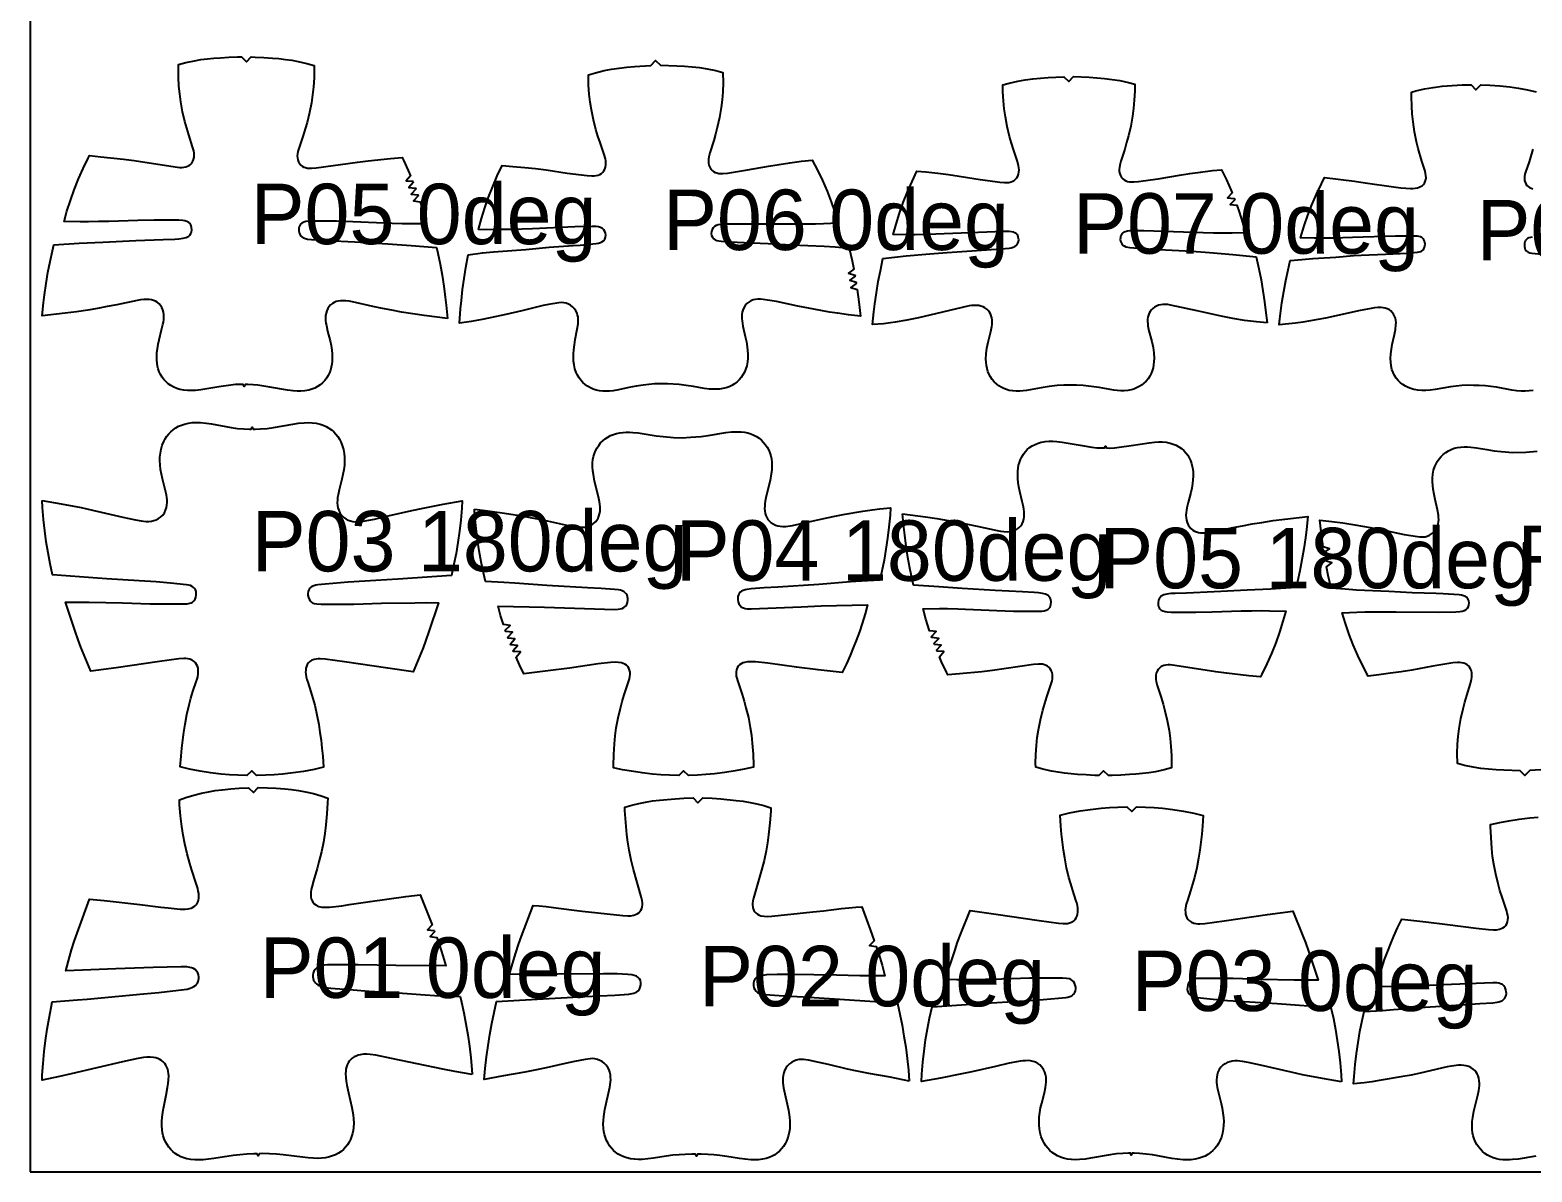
# Model space of a CAD drawing. Header units: millimetres. Extents: x 0 to 2016, y 0 to 4064.
# Drawn here: x 0 to 622, y 0 to 473 of the extents above; entities that cross this region are included whole.
import ezdxf

# ---------------------------------------------------------------- set-up
doc = ezdxf.new("R2010")
doc.units = ezdxf.units.MM
for name, color, linetype in [('ANNOTATION', 3, 'Continuous'), ('LEATHER', 1, 'Continuous'), ('PIECES', 5, 'Continuous')]:
    doc.layers.add(name, color=color, linetype=linetype)

msp = doc.modelspace()

# ---------------------------------------------------------------- linework, layer by layer
at = {"layer": 'LEATHER'}
msp.add_lwpolyline([(0, 0), (2000, 0), (2000, 4000), (0, 4000)], close=True, dxfattribs=at)
at = {"layer": 'PIECES'}
for points in [[(172.72, 353.19), (163.18, 354.41), (158.47, 355.09), (153.78, 355.84), (149.79, 356.57), (145.82, 357.36), (141.85, 358.19), (133.53, 360.04), (132.15, 360.3), (130.75, 360.48), (129.35, 360.54), (128.47, 360.5), (127.6, 360.38), (126.75, 360.16), (125.94, 359.85), (125.18, 359.42), (124.41, 358.81), (123.76, 358.08), (123.23, 357.26), (122.82, 356.37), (122.52, 355.38), (122.36, 354.37), (122.32, 353.34), (122.36, 352.3), (122.49, 351.26), (122.67, 350.23), (123.17, 348), (124.19, 343.92), (124.57, 342.04), (124.86, 340.14), (125, 338.6), (125.06, 337.05), (125.01, 335.5), (124.88, 334.27), (124.67, 333.04), (124.35, 331.84), (123.93, 330.68), (123.38, 329.54), (122.73, 328.47), (121.96, 327.48), (121.1, 326.58), (120.14, 325.76), (119.04, 325.01), (117.86, 324.39), (116.62, 323.89), (115.33, 323.52), (113.74, 323.22), (112.13, 323.08), (110.5, 323.08), (108.88, 323.18), (106.63, 323.47), (99.23, 324.78), (94.31, 325.54), (92.34, 325.77), (90.14, 325.89), (89.08, 325.88), (88.68, 325.08), (88.28, 325.89), (87.23, 325.91), (85.03, 325.82), (83.05, 325.61), (78.13, 324.91), (70.71, 323.7), (68.45, 323.44), (66.83, 323.35), (65.21, 323.38), (63.6, 323.54), (62.01, 323.86), (60.73, 324.25), (59.49, 324.76), (58.32, 325.4), (57.23, 326.16), (56.28, 326.99), (55.43, 327.91), (54.68, 328.91), (54.03, 329.98), (53.5, 331.12), (53.09, 332.29), (52.79, 333.5), (52.59, 334.72), (52.48, 335.96), (52.45, 337.51), (52.53, 339.06), (52.69, 340.6), (53, 342.49), (53.41, 344.37), (54.48, 348.43), (55.01, 350.65), (55.2, 351.69), (55.34, 352.73), (55.4, 353.76), (55.37, 354.79), (55.22, 355.81), (54.94, 356.8), (54.54, 357.7), (54.02, 358.52), (53.38, 359.26), (52.62, 359.88), (51.86, 360.32), (51.06, 360.64), (50.21, 360.87), (49.34, 361), (48.46, 361.06), (47.06, 361.01), (45.66, 360.85), (44.28, 360.61), (35.93, 358.86), (31.95, 358.08), (27.97, 357.34), (23.98, 356.67), (19.27, 355.97), (14.55, 355.35), (5, 354.25), (5.59, 359.68), (6.01, 363.01), (6.66, 367.61), (7.41, 372.19), (8.28, 376.71), (9.26, 381.2), (9.86, 383.62), (20.37, 384.29), (30.08, 384.8), (43.73, 385.46), (55.12, 385.92), (59.89, 386.07), (61.63, 386.17), (63.35, 386.39), (64.58, 386.68), (65.15, 386.92), (65.67, 387.25), (66.15, 387.73), (66.52, 388.29), (66.78, 388.93), (66.95, 389.91), (66.89, 390.9), (66.76, 391.46), (66.55, 391.98), (66.24, 392.46), (65.66, 392.97), (64.96, 393.33), (64.08, 393.58), (63.18, 393.72), (61.58, 393.81), (54.52, 393.89), (51.37, 393.87), (44.59, 393.73), (32.56, 393.35), (28.35, 393.25), (24.15, 393.2), (20.79, 393.22), (14.06, 393.37), (15.25, 397.61), (16.68, 402.07), (18.26, 406.49), (20.03, 410.91), (21.96, 415.27), (24.04, 419.56), (24.59, 420.6), (29.34, 420.13), (38.64, 419.1), (43.04, 418.52), (60.01, 415.9), (61.99, 415.7), (62.85, 415.69), (63.7, 415.75), (64.53, 415.91), (65.21, 416.17), (65.85, 416.52), (66.42, 416.97), (66.92, 417.51), (67.38, 418.24), (67.7, 419.04), (67.88, 419.89), (67.93, 420.77), (67.88, 421.63), (67.73, 422.5), (67.28, 424.21), (65.67, 429.21), (64.84, 431.93), (64.1, 434.67), (63.15, 438.73), (62.39, 442.83), (61.94, 446.1), (61.63, 449.38), (61.43, 453.11), (61.4, 456.86), (61.45, 458.27), (64.45, 459.08), (68.06, 459.85), (70.73, 460.29), (73.41, 460.62), (76.1, 460.88), (78.79, 461.08), (82.35, 461.29), (85.92, 461.43), (87.54, 461.45), (89.53, 459.44), (91.54, 461.43), (93.17, 461.38), (96.73, 461.2), (100.29, 460.95), (102.98, 460.71), (105.67, 460.42), (108.34, 460.05), (111, 459.58), (114.61, 458.76), (117.6, 457.92), (117.63, 456.5), (117.55, 452.76), (117.3, 449.02), (116.95, 445.75), (116.46, 442.49), (115.65, 438.4), (114.65, 434.35), (113.86, 431.61), (113, 428.91), (111.33, 423.93), (110.86, 422.23), (110.7, 421.36), (110.63, 420.49), (110.68, 419.62), (110.85, 418.77), (111.16, 417.96), (111.61, 417.22), (112.1, 416.68), (112.66, 416.22), (113.3, 415.86), (113.98, 415.6), (114.81, 415.42), (115.66, 415.35), (116.51, 415.36), (118.49, 415.53), (135.5, 417.94), (139.9, 418.46), (149.22, 419.37), (153.97, 419.78), (154.51, 418.73), (156.54, 414.42), (157.46, 412.27), (155.64, 410.14), (158.43, 409.97), (158.61, 409.5), (156.73, 407.44), (159.51, 407.17), (159.69, 406.7), (157.77, 404.67), (160.55, 404.35), (160.71, 403.88), (158.75, 401.89), (161.52, 401.52), (163.02, 396.67), (164.15, 392.42), (157.42, 392.35), (154.07, 392.38), (149.86, 392.48), (133.64, 393.16), (126.86, 393.39), (123.71, 393.45), (116.64, 393.46), (115.05, 393.39), (114.14, 393.26), (113.26, 393.02), (112.56, 392.67), (111.97, 392.17), (111.66, 391.7), (111.44, 391.17), (111.3, 390.62), (111.23, 389.63), (111.38, 388.65), (111.63, 388.01), (112, 387.44), (112.47, 386.95), (112.99, 386.61), (113.56, 386.37), (114.78, 386.07), (116.5, 385.83), (118.24, 385.7), (123, 385.49), (134.39, 384.89), (148.03, 384.06), (157.73, 383.42), (168.23, 382.61), (168.8, 380.19), (169.73, 375.69), (170.54, 371.16), (171.23, 366.56), (171.82, 361.96), (172.2, 358.63), (172.72, 353.19)], [(256.9, 457.89), (258.86, 459.92), (260.9, 457.96), (267.67, 457.76), (270.84, 457.59), (273.99, 457.34), (277.14, 456.99), (280.27, 456.5), (283.89, 455.74), (286.81, 454.98), (286.86, 450.74), (286.71, 447), (286.45, 443.72), (286.05, 440.45), (285.35, 436.33), (284.46, 432.26), (283.76, 429.5), (282.97, 426.78), (281.42, 421.76), (281, 420.05), (280.86, 419.18), (280.8, 418.31), (280.85, 417.44), (281.02, 416.58), (281.33, 415.76), (281.78, 415.02), (282.28, 414.46), (282.86, 414.01), (283.51, 413.65), (284.21, 413.39), (285.06, 413.21), (285.93, 413.14), (286.8, 413.15), (288.75, 413.33), (296.97, 414.68), (305.7, 416.25), (310.08, 416.95), (314.47, 417.58), (319.37, 418.22), (323.75, 418.73), (325.94, 414.52), (328, 410.22), (329.89, 405.85), (331.6, 401.49), (333.16, 397.06), (334.55, 392.6), (328.48, 392.31), (325.14, 392.21), (320.67, 392.15), (312.14, 392.15), (294.57, 392.25), (287.42, 392.17), (285.85, 392.09), (284.88, 391.96), (283.95, 391.67), (283.26, 391.27), (282.68, 390.72), (282.27, 390.02), (282.02, 389.23), (281.95, 388.39), (282.08, 387.56), (282.45, 386.77), (283.03, 386.11), (283.6, 385.74), (284.23, 385.47), (285.12, 385.26), (286.03, 385.15), (292.67, 384.71), (295.56, 384.57), (305.55, 384.24), (315.23, 383.73), (328.65, 383.16), (333.24, 382.85), (339.07, 382.31), (340.27, 377.11), (340.97, 373.59), (338.74, 371.91), (341.42, 371.13), (341.51, 370.64), (339.25, 368.98), (341.93, 368.17), (342, 367.68), (339.71, 366.07), (342.37, 365.2), (343.07, 360.11), (343.75, 354.21), (338.83, 354.72), (334.26, 355.32), (330.96, 355.85), (324.39, 357.04), (317.76, 358.29), (308.92, 360.17), (303.38, 361.03), (302.33, 361.15), (301.27, 361.2), (300.23, 361.1), (299.27, 360.86), (298.36, 360.47), (297.52, 359.95), (296.75, 359.32), (296.01, 358.51), (295.4, 357.6), (294.96, 356.6), (294.73, 355.74), (294.6, 354.86), (294.57, 353.97), (294.61, 353.08), (294.7, 352.18), (295.08, 349.98), (296.06, 345.68), (296.49, 343.55), (296.84, 341.4), (297.02, 339.88), (297.11, 338.35), (297.1, 336.82), (296.96, 335.2), (296.65, 333.6), (296.17, 332.05), (295.67, 330.91), (295.06, 329.82), (294.35, 328.81), (293.55, 327.86), (292.65, 327), (291.62, 326.19), (290.51, 325.5), (289.33, 324.93), (288.1, 324.49), (286.75, 324.15), (285.38, 323.95), (283.99, 323.87), (282.59, 323.88), (281.2, 323.98), (278.98, 324.26), (274.58, 325.03), (271.61, 325.51), (268.64, 325.88), (263.9, 326.19), (258.5, 326.09), (253.77, 325.62), (250.81, 325.15), (247.87, 324.57), (243.5, 323.64), (241.29, 323.28), (239.9, 323.14), (238.5, 323.08), (237.11, 323.11), (235.73, 323.26), (234.37, 323.55), (233.12, 323.95), (231.93, 324.48), (230.8, 325.13), (229.74, 325.9), (228.81, 326.73), (227.97, 327.65), (227.23, 328.64), (226.59, 329.7), (226.05, 330.83), (225.51, 332.36), (225.15, 333.95), (224.95, 335.56), (224.88, 337.09), (224.92, 338.62), (225.05, 340.15), (225.32, 342.31), (225.68, 344.45), (226.51, 348.79), (226.81, 350.99), (226.87, 351.89), (226.88, 352.79), (226.81, 353.68), (226.66, 354.56), (226.4, 355.41), (225.92, 356.39), (225.28, 357.28), (224.51, 358.06), (223.72, 358.66), (222.86, 359.15), (221.94, 359.51), (220.98, 359.72), (219.93, 359.78), (218.88, 359.7), (214.55, 358.93), (212.32, 358.49), (203.55, 356.3), (196.97, 354.81), (190.44, 353.4), (187.17, 352.76), (182.62, 351.99), (177.72, 351.31), (178.19, 357.23), (178.52, 360.57), (179.04, 365.18), (179.66, 369.78), (180.4, 374.32), (181.41, 379.56), (187.22, 380.3), (191.8, 380.77), (205.19, 381.8), (214.85, 382.65), (224.82, 383.34), (227.71, 383.58), (234.32, 384.25), (235.23, 384.39), (236.11, 384.63), (236.73, 384.92), (237.29, 385.31), (237.85, 385.99), (238.19, 386.8), (238.29, 387.63), (238.19, 388.47), (237.92, 389.24), (237.48, 389.93), (236.88, 390.46), (236.18, 390.84), (235.24, 391.09), (234.26, 391.19), (232.69, 391.21), (225.54, 391.05), (207.99, 390.33), (199.47, 390.03), (194.99, 389.94), (191.65, 389.92), (185.57, 390), (186.81, 394.51), (188.21, 398.98), (189.77, 403.41), (191.51, 407.84), (193.41, 412.21), (195.46, 416.49), (199.85, 416.13), (204.77, 415.66), (209.18, 415.19), (213.58, 414.64), (222.36, 413.38), (230.63, 412.32), (232.58, 412.2), (233.45, 412.22), (234.31, 412.32), (235.15, 412.53), (235.85, 412.82), (236.48, 413.2), (237.05, 413.67), (237.53, 414.24), (237.95, 415), (238.23, 415.83), (238.37, 416.7), (238.39, 417.57), (238.3, 418.44), (238.14, 419.3), (237.65, 421), (235.93, 425.95), (235.05, 428.65), (234.25, 431.38), (233.21, 435.42), (232.37, 439.51), (231.86, 442.76), (231.48, 446.04), (231.21, 449.77), (231.11, 454.01), (234, 454.87), (237.59, 455.75), (240.7, 456.35), (243.83, 456.81), (246.98, 457.17), (250.14, 457.45), (256.9, 457.89)], [(512.03, 351.4), (507.57, 351.73), (502.63, 352.32), (497.83, 353.12), (493.06, 354.09), (483.1, 356.33), (472.04, 358.75), (471, 358.91), (469.96, 358.99), (468.91, 358.98), (468, 358.87), (467.11, 358.66), (466.26, 358.34), (465.47, 357.92), (464.74, 357.38), (464.15, 356.79), (463.65, 356.12), (463.24, 355.39), (462.93, 354.62), (462.69, 353.74), (462.57, 352.84), (462.54, 351.93), (462.59, 351.02), (462.7, 350.11), (463.12, 348.1), (464.32, 343.66), (464.85, 341.17), (465.15, 338.92), (465.25, 336.66), (465.2, 335.36), (465.06, 334.07), (464.82, 332.8), (464.46, 331.55), (464, 330.39), (463.42, 329.27), (462.73, 328.23), (461.94, 327.26), (461.04, 326.38), (460.1, 325.63), (459.09, 324.99), (458.02, 324.44), (456.9, 324), (455.74, 323.67), (454.32, 323.41), (452.88, 323.29), (451.43, 323.28), (449.98, 323.36), (448.54, 323.52), (445.51, 324.02), (442.49, 324.58), (439.22, 325.1), (435.93, 325.46), (433.19, 325.61), (427.83, 325.58), (425.08, 325.41), (421.8, 325.02), (418.53, 324.47), (415.52, 323.88), (412.5, 323.35), (411.05, 323.18), (409.61, 323.08), (408.16, 323.08), (406.72, 323.19), (405.3, 323.43), (404.13, 323.76), (403.01, 324.19), (401.94, 324.72), (400.92, 325.36), (399.97, 326.1), (399.06, 326.97), (398.26, 327.93), (397.56, 328.97), (396.97, 330.07), (396.5, 331.24), (396.13, 332.48), (395.87, 333.75), (395.72, 335.04), (395.66, 336.33), (395.74, 338.6), (396.03, 340.85), (396.53, 343.34), (397.68, 347.8), (398.09, 349.8), (398.19, 350.72), (398.23, 351.63), (398.19, 352.54), (398.06, 353.44), (397.82, 354.32), (397.5, 355.09), (397.08, 355.81), (396.58, 356.47), (395.98, 357.06), (395.25, 357.59), (394.45, 358.01), (393.6, 358.32), (392.71, 358.52), (391.8, 358.62), (390.75, 358.62), (389.7, 358.53), (388.66, 358.36), (377.63, 355.84), (367.69, 353.51), (362.93, 352.49), (358.14, 351.65), (353.21, 351.01), (348.75, 350.64), (349.31, 355.94), (349.72, 359.26), (350.35, 363.86), (351.09, 368.45), (351.94, 372.97), (353.04, 378), (362.66, 379.06), (372.39, 379.95), (379.67, 380.51), (395.89, 381.56), (401.86, 382.04), (403.59, 382.15), (405.31, 382.31), (406.11, 382.45), (406.88, 382.67), (407.6, 383), (408.13, 383.39), (408.57, 383.86), (408.91, 384.42), (409.11, 385.03), (409.2, 385.67), (409.17, 386.31), (409.05, 386.9), (408.84, 387.46), (408.52, 387.96), (408.12, 388.35), (407.65, 388.66), (407.13, 388.88), (406.21, 389.09), (405.26, 389.17), (402.18, 389.19), (399.47, 389.1), (374.89, 388.04), (370.63, 387.91), (366.38, 387.84), (362.85, 387.84), (357.32, 387.96), (358.5, 392.22), (359.89, 396.7), (361.44, 401.12), (363.17, 405.56), (365.05, 409.94), (367.05, 414.17), (370.8, 413.81), (375.71, 413.26), (380.11, 412.71), (384.5, 412.09), (393.26, 410.68), (396.42, 410.23), (401.44, 409.6), (403.31, 409.46), (404.23, 409.45), (405.14, 409.52), (406.03, 409.71), (406.72, 409.98), (407.35, 410.35), (407.92, 410.81), (408.4, 411.36), (408.85, 412.11), (409.16, 412.92), (409.33, 413.77), (409.37, 414.65), (409.3, 415.51), (409.14, 416.38), (408.67, 418.08), (407.02, 423.07), (406.18, 425.78), (405.43, 428.52), (404.46, 432.58), (403.68, 436.68), (403.22, 439.94), (402.89, 443.22), (402.67, 446.95), (402.63, 449.88), (405.21, 450.6), (408.81, 451.43), (411.93, 451.97), (415.07, 452.39), (418.23, 452.7), (421.39, 452.93), (424.56, 453.11), (427.91, 453.25), (429.92, 451.26), (431.91, 453.27), (438.44, 453.01), (441.6, 452.81), (444.76, 452.53), (447.9, 452.14), (451.03, 451.62), (454.63, 450.83), (457.22, 450.13), (457.21, 447.21), (457.03, 443.47), (456.73, 440.19), (456.3, 436.92), (455.56, 432.82), (454.63, 428.75), (453.89, 426), (453.08, 423.28), (451.48, 418.28), (451.03, 416.57), (450.88, 415.71), (450.82, 414.84), (450.86, 413.97), (451.04, 413.11), (451.36, 412.31), (451.81, 411.57), (452.3, 411.02), (452.87, 410.56), (453.51, 410.2), (454.2, 409.93), (455.09, 409.75), (456, 409.69), (456.92, 409.71), (458.79, 409.86), (463.81, 410.54), (466.96, 411.03), (475.7, 412.52), (480.09, 413.18), (484.48, 413.77), (489.39, 414.36), (493.14, 414.76), (495.17, 410.54), (497.09, 406.19), (497.52, 405.14), (495.66, 403.05), (498.44, 402.81), (498.63, 402.35), (496.72, 400.31), (499.5, 400.01), (500.46, 397.35), (501.89, 392.89), (503.11, 388.64), (497.58, 388.47), (494.05, 388.43), (489.8, 388.46), (485.54, 388.56), (460.95, 389.39), (458.24, 389.45), (455.16, 389.4), (454.21, 389.32), (453.29, 389.1), (452.77, 388.87), (452.31, 388.56), (451.91, 388.16), (451.6, 387.66), (451.39, 387.1), (451.28, 386.51), (451.26, 385.86), (451.35, 385.23), (451.56, 384.62), (451.9, 384.07), (452.35, 383.59), (452.88, 383.21), (453.6, 382.88), (454.38, 382.68), (455.17, 382.55), (456.9, 382.4), (458.63, 382.3), (464.6, 381.88), (480.83, 380.98), (488.12, 380.49), (497.85, 379.69), (507.48, 378.72), (508.63, 373.7), (509.53, 369.19), (510.3, 364.61), (510.98, 360.02), (511.42, 356.69), (512.03, 351.4)], [(5, 277.92), (12.92, 276.51), (21.11, 274.92), (25.84, 273.91), (38.45, 270.94), (43.62, 269.83), (45.95, 269.43), (47.01, 269.29), (48.08, 269.21), (49.15, 269.2), (50.21, 269.3), (51.25, 269.52), (52.25, 269.87), (53.19, 270.36), (54.05, 270.97), (54.91, 271.83), (55.6, 272.81), (56.13, 273.89), (56.45, 274.91), (56.63, 275.95), (56.71, 277.01), (56.69, 278.09), (56.59, 279.16), (56.43, 280.23), (55.97, 282.43), (54.85, 286.78), (54.41, 288.7), (54.06, 290.65), (53.84, 292.61), (53.75, 294.23), (53.78, 295.85), (53.93, 297.46), (54.24, 299.12), (54.72, 300.73), (55.36, 302.29), (55.95, 303.39), (56.63, 304.44), (57.4, 305.43), (58.26, 306.33), (59.21, 307.15), (60.29, 307.91), (61.44, 308.56), (62.64, 309.09), (63.9, 309.51), (65.52, 309.88), (67.17, 310.08), (68.84, 310.15), (70.51, 310.1), (72.84, 309.88), (75.16, 309.53), (83.24, 308.09), (85.88, 307.72), (88.53, 307.48), (90.81, 307.42), (91.59, 307.44), (91.99, 308.24), (92.39, 307.44), (93.16, 307.41), (95.44, 307.47), (98.1, 307.7), (100.74, 308.06), (108.82, 309.49), (111.14, 309.83), (113.47, 310.04), (115.14, 310.09), (116.81, 310.02), (118.46, 309.81), (120.08, 309.44), (121.33, 309.02), (122.54, 308.48), (123.69, 307.83), (124.77, 307.07), (125.71, 306.25), (126.57, 305.34), (127.34, 304.35), (128.02, 303.3), (128.6, 302.19), (129.24, 300.64), (129.71, 299.02), (130.02, 297.37), (130.17, 295.75), (130.19, 294.13), (130.1, 292.51), (129.86, 290.55), (129.52, 288.61), (129.07, 286.68), (127.94, 282.33), (127.48, 280.14), (127.31, 279.07), (127.21, 278), (127.19, 276.92), (127.26, 275.86), (127.44, 274.82), (127.76, 273.8), (128.28, 272.72), (128.98, 271.73), (129.83, 270.88), (130.69, 270.26), (131.62, 269.77), (132.62, 269.41), (133.66, 269.19), (134.73, 269.09), (135.79, 269.09), (136.86, 269.18), (137.93, 269.31), (140.26, 269.71), (142.58, 270.18), (148.27, 271.46), (158.05, 273.74), (162.78, 274.74), (170.98, 276.31), (178.9, 277.7), (178.72, 274.68), (178.29, 269.73), (177.76, 265.11), (177.11, 260.51), (176.35, 255.98), (175.47, 251.46), (174.46, 246.88), (152.23, 245.3), (138.58, 244.49), (131.64, 244.04), (122.12, 243.25), (119.06, 242.95), (118.23, 242.81), (117.43, 242.58), (116.67, 242.22), (116.15, 241.86), (115.7, 241.4), (115.35, 240.87), (115.09, 240.16), (114.99, 239.4), (115.02, 238.63), (115.19, 237.79), (115.5, 236.99), (115.96, 236.28), (116.58, 235.72), (117.09, 235.44), (117.63, 235.26), (118.77, 235.06), (120.44, 234.96), (130.86, 234.99), (134.02, 235.02), (145.53, 235.33), (159.25, 235.58), (164.25, 235.59), (169.09, 235.54), (165.1, 223.6), (163.86, 220.05), (162.66, 216.92), (158.62, 207.02), (148.11, 208.49), (130.14, 211.11), (122.17, 212.22), (120.14, 212.36), (119.29, 212.35), (118.44, 212.27), (117.6, 212.1), (116.67, 211.75), (115.84, 211.21), (115.24, 210.63), (114.77, 209.94), (114.42, 209.18), (114.2, 208.41), (114.09, 207.62), (114.08, 206.81), (114.13, 206.01), (114.32, 204.9), (114.59, 203.8), (114.92, 202.72), (116.25, 198.69), (117.09, 195.98), (117.83, 193.23), (118.75, 189.22), (119.5, 185.18), (120, 181.92), (120.44, 178.65), (120.81, 175.33), (121.13, 172.01), (121.44, 167.53), (117.56, 166.59), (113.17, 165.74), (108.85, 165.1), (104.52, 164.63), (101.04, 164.34), (97.55, 164.15), (93.8, 164.04), (91.81, 166.04), (89.8, 164.04), (86.06, 164.16), (82.57, 164.37), (79.1, 164.66), (74.76, 165.14), (70.44, 165.79), (66.06, 166.66), (62.18, 167.6), (62.5, 172.09), (62.82, 175.41), (63.21, 178.72), (63.65, 181.99), (64.16, 185.25), (64.93, 189.29), (65.85, 193.3), (66.6, 196.04), (67.45, 198.76), (68.79, 202.77), (69.12, 203.86), (69.39, 204.95), (69.58, 206.07), (69.64, 206.87), (69.63, 207.67), (69.52, 208.47), (69.3, 209.24), (68.96, 210), (68.48, 210.69), (67.89, 211.27), (67.06, 211.81), (66.13, 212.16), (65.29, 212.34), (64.45, 212.42), (63.59, 212.43), (61.56, 212.29), (53.59, 211.21), (35.61, 208.63), (25.1, 207.19), (21.09, 217.1), (19.89, 220.24), (18.66, 223.78), (14.7, 235.74), (19.54, 235.78), (24.54, 235.76), (38.26, 235.47), (49.77, 235.13), (52.93, 235.09), (63.35, 235.04), (65.02, 235.13), (66.16, 235.32), (66.7, 235.51), (67.21, 235.78), (67.83, 236.34), (68.3, 237.05), (68.61, 237.85), (68.78, 238.69), (68.81, 239.46), (68.71, 240.22), (68.45, 240.93), (68.1, 241.46), (67.66, 241.92), (67.14, 242.29), (66.38, 242.64), (65.58, 242.87), (64.75, 243.02), (58.07, 243.66), (52.17, 244.14), (45.23, 244.61), (31.59, 245.46), (9.36, 247.09), (8.36, 251.67), (7.49, 256.19), (6.74, 260.73), (6.1, 265.33), (5.58, 269.94), (5.17, 274.9), (5, 277.92)], [(183.9, 274.22), (188.33, 273.75), (191.43, 273.37), (195.39, 272.81), (203.53, 271.5), (207.71, 270.75), (211.5, 270), (222.68, 267.51), (224.53, 267.17), (226.4, 266.92), (227.46, 266.84), (228.51, 266.82), (229.57, 266.89), (230.6, 267.08), (231.61, 267.4), (232.55, 267.85), (233.42, 268.45), (234.07, 269.06), (234.63, 269.75), (235.1, 270.51), (235.47, 271.32), (235.76, 272.29), (235.93, 273.28), (235.99, 274.29), (235.96, 275.3), (235.86, 276.32), (235.71, 277.33), (235.31, 279.33), (233.66, 285.9), (233.15, 288.56), (232.93, 290.2), (232.82, 291.84), (232.86, 293.49), (233, 294.78), (233.26, 296.05), (233.63, 297.28), (234.11, 298.48), (234.7, 299.61), (235.39, 300.67), (236.17, 301.66), (237.06, 302.56), (238.03, 303.38), (239.12, 304.11), (240.28, 304.73), (241.5, 305.24), (242.76, 305.62), (244.08, 305.9), (245.43, 306.07), (246.79, 306.14), (248.15, 306.13), (249.51, 306.05), (251.77, 305.81), (259.18, 304.69), (262.09, 304.33), (266.38, 304), (269.9, 303.83), (273.43, 304.02), (277.72, 304.39), (280.63, 304.77), (288.02, 305.95), (290.28, 306.21), (291.64, 306.29), (293, 306.32), (294.36, 306.26), (295.71, 306.1), (297.04, 305.83), (298.3, 305.46), (299.52, 304.96), (300.68, 304.35), (301.78, 303.62), (302.76, 302.82), (303.65, 301.92), (304.45, 300.94), (305.14, 299.88), (305.74, 298.76), (306.23, 297.56), (306.61, 296.33), (306.87, 295.06), (307.03, 293.78), (307.08, 292.13), (306.98, 290.48), (306.78, 288.84), (306.29, 286.18), (304.69, 279.59), (304.3, 277.6), (304.16, 276.58), (304.07, 275.57), (304.05, 274.55), (304.11, 273.54), (304.29, 272.55), (304.59, 271.59), (304.96, 270.78), (305.44, 270.02), (306.01, 269.34), (306.66, 268.73), (307.53, 268.14), (308.48, 267.7), (309.49, 267.39), (310.53, 267.21), (311.58, 267.14), (312.64, 267.16), (313.69, 267.25), (315.56, 267.52), (317.4, 267.88), (328.57, 270.45), (332.35, 271.23), (336.53, 272.01), (344.66, 273.39), (348.62, 273.98), (351.71, 274.38), (356.14, 274.89), (355.95, 271.84), (355.5, 266.89), (354.95, 262.27), (354.28, 257.68), (353.5, 253.14), (352.61, 248.63), (351.78, 244.93), (344.12, 244.46), (339.64, 244.14), (326.44, 243.12), (309.5, 242), (303.87, 241.66), (298.44, 241.27), (296.75, 241.09), (295.94, 240.92), (295.16, 240.67), (294.44, 240.29), (293.93, 239.88), (293.51, 239.38), (293.19, 238.81), (292.98, 238.15), (292.89, 237.46), (292.9, 236.77), (293.06, 235.89), (293.38, 235.07), (293.88, 234.35), (294.54, 233.77), (295.26, 233.41), (296.05, 233.2), (296.86, 233.08), (298.5, 233.02), (319.12, 233.83), (327.44, 234.23), (346.59, 234.73), (345.62, 230.91), (344.46, 227.02), (343.26, 223.46), (341.95, 219.94), (340.72, 216.83), (339.42, 213.76), (337.9, 210.33), (336.19, 206.68), (326.18, 207.77), (317.26, 208.89), (305.33, 210.49), (300.29, 211.04), (298.26, 211.13), (296.98, 211.08), (295.73, 210.87), (295, 210.63), (294.31, 210.3), (293.7, 209.87), (293.16, 209.34), (292.7, 208.61), (292.39, 207.8), (292.23, 206.95), (292.21, 206.05), (292.31, 205.17), (292.5, 204.29), (292.76, 203.41), (294.7, 197.57), (295.54, 194.86), (296.32, 192.12), (297.31, 188.07), (298.1, 183.97), (298.57, 180.71), (298.92, 177.44), (299.25, 172.91), (299.4, 168.38), (299.4, 167.47), (295.63, 166.65), (291.88, 165.95), (287.57, 165.28), (283.24, 164.76), (279.76, 164.43), (276.28, 164.2), (272.5, 164.06), (270.49, 166.05), (268.5, 164.04), (264.61, 164.16), (261.12, 164.36), (257.65, 164.66), (253.31, 165.15), (249, 165.79), (245.24, 166.46), (241.46, 167.25), (241.45, 168.15), (241.57, 172.69), (241.87, 177.22), (242.19, 180.49), (242.63, 183.76), (243.39, 187.86), (244.35, 191.92), (245.11, 194.66), (245.93, 197.38), (247.83, 203.24), (248.07, 204.11), (248.26, 205), (248.36, 205.88), (248.33, 206.78), (248.16, 207.63), (247.85, 208.44), (247.37, 209.16), (246.84, 209.69), (246.22, 210.12), (245.53, 210.44), (244.8, 210.67), (243.54, 210.87), (242.27, 210.91), (240.24, 210.81), (235.2, 210.22), (223.29, 208.53), (214.37, 207.34), (204.37, 206.17), (202.63, 209.81), (201.16, 213.05), (202.96, 215.18), (200.17, 215.34), (199.98, 215.8), (201.81, 217.91), (199.02, 218.11), (198.84, 218.58), (200.71, 220.65), (197.93, 220.9), (197.75, 221.37), (199.66, 223.41), (196.89, 223.72), (196.72, 224.19), (198.68, 226.19), (195.91, 226.55), (194.76, 230.33), (193.75, 234.14), (212.91, 233.78), (221.23, 233.45), (241.86, 232.81), (243.49, 232.88), (244.31, 233), (245.09, 233.22), (245.81, 233.59), (246.47, 234.17), (246.96, 234.89), (247.28, 235.72), (247.42, 236.59), (247.43, 237.29), (247.34, 237.97), (247.12, 238.63), (246.8, 239.2), (246.37, 239.69), (245.86, 240.1), (245.14, 240.48), (244.36, 240.72), (243.55, 240.88), (241.85, 241.05), (236.42, 241.4), (230.78, 241.69), (213.84, 242.68), (200.63, 243.6), (196.15, 243.89), (188.49, 244.3), (187.63, 247.99), (186.7, 252.5), (185.88, 257.03), (185.18, 261.62), (184.6, 266.23), (184.11, 271.18), (183.9, 274.22)], [(361.14, 272.3), (370.67, 271.08), (375.38, 270.4), (380.08, 269.65), (384.06, 268.92), (388.03, 268.13), (392, 267.3), (400.33, 265.45), (401.71, 265.19), (403.1, 265.01), (404.5, 264.95), (405.39, 264.99), (406.26, 265.11), (407.11, 265.33), (407.92, 265.64), (408.68, 266.07), (409.44, 266.68), (410.1, 267.41), (410.63, 268.23), (411.04, 269.12), (411.34, 270.11), (411.5, 271.12), (411.54, 272.15), (411.49, 273.19), (411.37, 274.23), (411.19, 275.26), (410.68, 277.49), (409.67, 281.57), (409.29, 283.45), (409, 285.35), (408.85, 286.89), (408.8, 288.44), (408.85, 289.99), (408.97, 291.22), (409.19, 292.45), (409.5, 293.65), (409.93, 294.81), (410.47, 295.95), (411.13, 297.01), (411.89, 298.01), (412.76, 298.91), (413.71, 299.73), (414.82, 300.48), (416, 301.1), (417.24, 301.6), (418.52, 301.97), (420.12, 302.27), (421.73, 302.41), (423.35, 302.41), (424.98, 302.31), (427.22, 302.02), (434.63, 300.71), (439.54, 299.95), (441.52, 299.72), (443.72, 299.6), (444.77, 299.61), (445.18, 300.41), (445.57, 299.6), (446.63, 299.58), (448.83, 299.67), (450.81, 299.88), (455.73, 300.57), (463.15, 301.79), (465.4, 302.05), (467.03, 302.14), (468.65, 302.11), (470.26, 301.95), (471.85, 301.63), (473.13, 301.24), (474.36, 300.73), (475.53, 300.09), (476.63, 299.33), (477.58, 298.5), (478.43, 297.58), (479.18, 296.58), (479.82, 295.51), (480.36, 294.37), (480.76, 293.2), (481.06, 291.99), (481.26, 290.77), (481.37, 289.53), (481.4, 287.98), (481.33, 286.43), (481.16, 284.89), (480.85, 283), (480.45, 281.12), (479.38, 277.05), (478.85, 274.84), (478.65, 273.8), (478.52, 272.76), (478.45, 271.73), (478.49, 270.7), (478.63, 269.68), (478.92, 268.69), (479.32, 267.79), (479.84, 266.97), (480.48, 266.23), (481.24, 265.61), (481.99, 265.17), (482.8, 264.85), (483.65, 264.62), (484.52, 264.49), (485.4, 264.43), (486.8, 264.48), (488.2, 264.64), (489.58, 264.88), (497.93, 266.63), (501.91, 267.41), (505.89, 268.15), (509.88, 268.82), (514.59, 269.52), (519.3, 270.14), (528.86, 271.24), (528.27, 265.81), (527.85, 262.48), (527.2, 257.88), (526.45, 253.3), (525.58, 248.78), (524.59, 244.29), (524, 241.87), (513.48, 241.2), (503.77, 240.69), (490.12, 240.03), (478.73, 239.57), (473.97, 239.42), (472.23, 239.31), (470.5, 239.1), (469.28, 238.81), (468.71, 238.57), (468.19, 238.24), (467.7, 237.76), (467.33, 237.19), (467.08, 236.56), (466.91, 235.58), (466.97, 234.59), (467.1, 234.03), (467.31, 233.51), (467.62, 233.03), (468.2, 232.52), (468.9, 232.16), (469.77, 231.91), (470.68, 231.77), (472.27, 231.68), (479.34, 231.6), (482.49, 231.62), (489.27, 231.76), (501.3, 232.14), (505.5, 232.24), (509.71, 232.29), (513.06, 232.27), (519.79, 232.12), (518.6, 227.88), (517.18, 223.42), (515.59, 219), (513.83, 214.58), (511.9, 210.22), (509.82, 205.93), (509.26, 204.89), (504.52, 205.35), (495.21, 206.39), (490.82, 206.97), (473.84, 209.59), (471.86, 209.79), (471.01, 209.8), (470.16, 209.74), (469.33, 209.58), (468.64, 209.32), (468.01, 208.97), (467.43, 208.52), (466.94, 207.98), (466.48, 207.25), (466.16, 206.45), (465.98, 205.6), (465.92, 204.72), (465.98, 203.85), (466.13, 202.99), (466.57, 201.28), (468.19, 196.28), (469.01, 193.56), (469.76, 190.82), (470.71, 186.76), (471.47, 182.66), (471.91, 179.39), (472.23, 176.11), (472.43, 172.38), (472.46, 168.63), (472.41, 167.22), (469.41, 166.41), (465.8, 165.64), (463.13, 165.2), (460.45, 164.87), (457.76, 164.61), (455.07, 164.41), (451.5, 164.2), (447.94, 164.06), (446.32, 164.04), (444.33, 166.05), (442.32, 164.06), (440.69, 164.1), (437.13, 164.29), (433.57, 164.54), (430.88, 164.78), (428.19, 165.07), (425.51, 165.44), (422.85, 165.91), (419.25, 166.73), (416.26, 167.57), (416.23, 168.99), (416.31, 172.73), (416.56, 176.47), (416.91, 179.74), (417.4, 183), (418.21, 187.09), (419.21, 191.14), (419.99, 193.87), (420.85, 196.58), (422.53, 201.56), (423, 203.26), (423.15, 204.13), (423.22, 205), (423.18, 205.87), (423.01, 206.72), (422.7, 207.53), (422.25, 208.27), (421.76, 208.81), (421.19, 209.27), (420.56, 209.63), (419.88, 209.89), (419.05, 210.07), (418.2, 210.14), (417.35, 210.13), (415.36, 209.96), (398.35, 207.55), (393.96, 207.03), (384.64, 206.11), (379.89, 205.71), (379.35, 206.76), (377.32, 211.07), (376.4, 213.22), (378.21, 215.35), (375.42, 215.52), (375.24, 215.99), (377.13, 218.05), (374.34, 218.32), (374.17, 218.79), (376.09, 220.82), (373.31, 221.14), (373.15, 221.61), (375.1, 223.6), (372.33, 223.97), (370.84, 228.82), (369.7, 233.07), (376.44, 233.14), (379.79, 233.11), (384, 233.01), (400.22, 232.33), (407, 232.1), (410.15, 232.04), (417.21, 232.03), (418.81, 232.1), (419.72, 232.23), (420.6, 232.47), (421.3, 232.82), (421.88, 233.32), (422.2, 233.79), (422.42, 234.32), (422.55, 234.87), (422.63, 235.86), (422.47, 236.84), (422.22, 237.48), (421.86, 238.05), (421.38, 238.54), (420.87, 238.88), (420.3, 239.12), (419.08, 239.42), (417.36, 239.66), (415.62, 239.79), (410.85, 240), (399.47, 240.6), (385.83, 241.43), (376.13, 242.07), (365.62, 242.88), (365.06, 245.3), (364.13, 249.8), (363.32, 254.33), (362.63, 258.93), (362.04, 263.53), (361.66, 266.86), (361.14, 272.3)], [(183.02, 40.28), (175.76, 41.58), (170.87, 42.53), (149.59, 46.99), (143.14, 48.27), (140.84, 48.6), (139.44, 48.7), (138.03, 48.68), (136.64, 48.5), (135.77, 48.28), (134.93, 47.98), (134.13, 47.6), (133.39, 47.12), (132.71, 46.55), (132.12, 45.89), (131.62, 45.14), (131.23, 44.32), (130.95, 43.47), (130.75, 42.58), (130.64, 41.67), (130.6, 40.75), (130.67, 39.12), (130.87, 37.51), (131.17, 35.9), (131.86, 32.72), (133.26, 26.62), (133.77, 23.66), (133.95, 21.93), (134.02, 20.2), (133.95, 18.46), (133.77, 17.16), (133.5, 15.89), (133.11, 14.64), (132.62, 13.43), (132.04, 12.3), (131.35, 11.24), (130.56, 10.24), (129.69, 9.33), (128.72, 8.51), (127.63, 7.77), (126.47, 7.15), (125.25, 6.64), (123.99, 6.24), (122.34, 5.89), (120.66, 5.7), (118.97, 5.63), (117.27, 5.67), (115.05, 5.83), (112.84, 6.07), (104.75, 7.07), (101.96, 7.34), (99.16, 7.52), (96.18, 7.58), (94.82, 7.55), (94.43, 6.74), (94.02, 7.54), (92.65, 7.53), (89.67, 7.4), (86.88, 7.14), (84.1, 6.8), (76.04, 5.59), (73.83, 5.29), (71.62, 5.08), (69.92, 5), (68.23, 5.02), (66.55, 5.17), (64.88, 5.48), (63.61, 5.84), (62.39, 6.32), (61.21, 6.91), (60.1, 7.63), (59.11, 8.42), (58.21, 9.31), (57.4, 10.28), (56.69, 11.33), (56.07, 12.44), (55.55, 13.64), (55.13, 14.88), (54.82, 16.14), (54.62, 17.44), (54.5, 19.17), (54.52, 20.9), (54.66, 22.64), (55.1, 25.61), (56.33, 31.74), (56.94, 34.95), (57.2, 36.56), (57.36, 38.17), (57.39, 39.8), (57.32, 40.72), (57.19, 41.63), (56.97, 42.51), (56.66, 43.36), (56.25, 44.16), (55.73, 44.91), (55.12, 45.55), (54.44, 46.1), (53.68, 46.56), (52.87, 46.92), (52.02, 47.2), (51.15, 47.4), (49.75, 47.54), (48.35, 47.52), (46.94, 47.39), (44.66, 47), (38.24, 45.55), (17.08, 40.54), (12.22, 39.47), (5, 37.98), (5.07, 40.04), (5.38, 44.93), (5.84, 49.82), (6.43, 54.44), (7.12, 59.04), (7.87, 63.58), (8.69, 68.11), (9.15, 70.37), (19.69, 71.16), (23.68, 71.52), (36.7, 72.8), (46.91, 73.67), (53.35, 74.31), (63.8, 75.48), (65.04, 75.7), (66.25, 76.03), (67.02, 76.32), (67.75, 76.69), (68.42, 77.17), (68.9, 77.65), (69.29, 78.19), (69.59, 78.79), (69.78, 79.44), (69.86, 80.11), (69.85, 80.79), (69.7, 81.63), (69.39, 82.42), (68.91, 83.14), (68.29, 83.74), (67.61, 84.16), (66.88, 84.46), (66.11, 84.66), (64.93, 84.84), (63.73, 84.92), (62.53, 84.92), (51.03, 84.62), (35.47, 83.99), (14.78, 83.24), (15.88, 87.37), (17.2, 91.91), (18.3, 95.41), (19.48, 98.88), (24.6, 112.89), (30.62, 112.36), (45.39, 110.72), (54.16, 109.6), (57.18, 109.27), (62.2, 108.81), (64.2, 108.78), (65.43, 108.9), (66.63, 109.19), (67.31, 109.48), (67.94, 109.85), (68.51, 110.32), (68.99, 110.88), (69.42, 111.63), (69.7, 112.44), (69.85, 113.29), (69.89, 114.17), (69.82, 115.22), (69.65, 116.26), (69.41, 117.29), (68.65, 119.8), (66.95, 124.95), (66.14, 127.65), (65.03, 131.69), (64.08, 135.78), (63.42, 139.33), (62.88, 142.9), (62.33, 147.43), (61.93, 151.97), (61.83, 153.96), (64.5, 154.96), (67.73, 155.97), (71.01, 156.81), (73.82, 157.36), (76.66, 157.81), (79.51, 158.17), (83.06, 158.53), (86.62, 158.8), (90.46, 158.99), (92.48, 157.01), (94.46, 159.04), (98.3, 158.96), (101.86, 158.77), (105.43, 158.5), (108.28, 158.21), (111.13, 157.84), (113.96, 157.36), (117.26, 156.61), (120.51, 155.68), (123.21, 154.75), (123.16, 152.76), (122.88, 148.21), (122.44, 143.67), (122, 140.09), (121.43, 136.52), (120.59, 132.41), (119.58, 128.34), (118.84, 125.62), (117.27, 120.42), (116.58, 117.9), (116.36, 116.86), (116.22, 115.82), (116.18, 114.76), (116.24, 113.89), (116.41, 113.04), (116.72, 112.24), (117.16, 111.5), (117.66, 110.96), (118.24, 110.5), (118.88, 110.14), (119.57, 109.87), (120.77, 109.61), (122, 109.53), (124, 109.61), (129.01, 110.19), (132.03, 110.61), (140.76, 111.95), (155.48, 113.97), (161.48, 114.66), (166.41, 102.23), (164.52, 100.16), (167.3, 99.89), (167.47, 99.42), (165.55, 97.39), (168.33, 97.07), (169.42, 93.88), (170.86, 89.37), (172.07, 85.27), (151.37, 85.48), (135.79, 85.71), (124.29, 85.72), (123.09, 85.68), (121.9, 85.58), (120.72, 85.37), (119.96, 85.14), (119.23, 84.82), (118.57, 84.39), (117.96, 83.78), (117.5, 83.04), (117.21, 82.24), (117.09, 81.4), (117.09, 80.72), (117.18, 80.05), (117.39, 79.41), (117.71, 78.81), (118.12, 78.28), (118.61, 77.82), (119.29, 77.36), (120.03, 77), (120.8, 76.73), (122.03, 76.44), (123.27, 76.25), (124.52, 76.11), (133.75, 75.35), (140.2, 74.87), (150.43, 74.27), (163.48, 73.33), (167.48, 73.07), (178.03, 72.56), (178.55, 70.3), (179.49, 65.8), (180.36, 61.28), (181.17, 56.69), (181.87, 52.09), (182.46, 47.22), (182.9, 42.33), (183.02, 40.28)], [(363.91, 37.58), (355.98, 39.17), (347.17, 40.77), (342.3, 41.7), (338.29, 42.59), (330.49, 44.48), (326.67, 45.36), (322.24, 46.23), (320.2, 46.51), (319.18, 46.55), (318.17, 46.48), (317.11, 46.25), (316.11, 45.87), (315.17, 45.35), (314.31, 44.7), (313.5, 43.89), (312.83, 42.97), (312.31, 41.96), (311.96, 40.98), (311.74, 39.97), (311.62, 38.94), (311.59, 37.9), (311.64, 36.86), (311.91, 34.76), (313.92, 25.52), (314.35, 22.68), (314.48, 21.04), (314.52, 19.41), (314.42, 17.78), (314.24, 16.47), (313.96, 15.18), (313.57, 13.91), (313.07, 12.69), (312.5, 11.59), (311.84, 10.54), (311.08, 9.57), (310.23, 8.67), (309.3, 7.87), (308.23, 7.13), (307.11, 6.5), (305.92, 6), (304.69, 5.6), (303.12, 5.26), (301.53, 5.06), (299.92, 5), (298.31, 5.04), (295.97, 5.23), (293.63, 5.54), (288.44, 6.39), (285.56, 6.81), (283.05, 7.08), (280.53, 7.25), (277.78, 7.34), (276.24, 7.34), (275.84, 6.54), (275.44, 7.34), (273.9, 7.36), (271.15, 7.29), (268.63, 7.13), (266.12, 6.89), (263.24, 6.49), (258.04, 5.68), (255.7, 5.39), (253.35, 5.22), (251.74, 5.19), (250.14, 5.27), (248.55, 5.47), (246.98, 5.83), (245.76, 6.23), (244.57, 6.75), (243.45, 7.38), (242.39, 8.13), (241.46, 8.94), (240.62, 9.85), (239.87, 10.83), (239.22, 11.88), (238.66, 12.98), (238.17, 14.21), (237.79, 15.48), (237.52, 16.77), (237.35, 18.08), (237.27, 19.72), (237.31, 21.35), (237.46, 22.98), (237.91, 25.82), (239.99, 35.04), (240.28, 37.14), (240.34, 38.18), (240.32, 39.22), (240.21, 40.25), (239.99, 41.26), (239.65, 42.24), (239.13, 43.26), (238.47, 44.19), (237.67, 45.01), (236.82, 45.66), (235.88, 46.19), (234.88, 46.58), (233.83, 46.81), (232.81, 46.89), (231.79, 46.86), (229.75, 46.59), (225.31, 45.76), (221.49, 44.91), (213.67, 43.08), (209.66, 42.22), (204.79, 41.33), (195.95, 39.8), (188.02, 38.28), (188.38, 42.81), (188.93, 47.69), (189.59, 52.3), (190.35, 56.89), (191.18, 61.41), (192.08, 65.93), (193.07, 70.48), (202.57, 71.13), (229.7, 72.67), (242.07, 73.22), (247.88, 73.59), (249.28, 73.8), (249.93, 73.97), (250.55, 74.21), (251.13, 74.53), (251.65, 74.94), (252.21, 75.63), (252.6, 76.44), (252.8, 77.39), (252.79, 78.37), (252.61, 79.17), (252.25, 79.91), (251.69, 80.52), (251, 80.98), (250.04, 81.35), (249.03, 81.56), (247.38, 81.76), (243.05, 81.97), (240.38, 82.03), (237.29, 82.05), (218.43, 81.88), (208.85, 81.68), (205.51, 81.67), (198.45, 81.82), (199.67, 86.17), (201.06, 90.69), (202.22, 94.17), (203.44, 97.63), (208.27, 110.23), (210.7, 110.09), (213.59, 109.85), (216.69, 109.48), (224.12, 108.49), (228.46, 107.95), (245.36, 106.09), (247.39, 105.99), (248.67, 106.04), (249.92, 106.25), (250.64, 106.49), (251.32, 106.81), (251.93, 107.23), (252.46, 107.76), (252.87, 108.38), (253.17, 109.05), (253.35, 109.77), (253.44, 110.52), (253.44, 111.27), (253.31, 112.36), (253.07, 113.44), (249.8, 125.11), (248.8, 129.09), (247.98, 133.12), (247.48, 136.41), (247.07, 139.71), (246.57, 144.65), (246.2, 149.59), (246.14, 150.91), (249.14, 151.8), (251.94, 152.5), (254.77, 153.08), (257.64, 153.53), (260.53, 153.87), (266.98, 154.47), (270.56, 154.7), (274.42, 154.8), (276.42, 152.79), (278.42, 154.78), (282.29, 154.66), (285.86, 154.4), (292.31, 153.75), (295.2, 153.38), (298.06, 152.91), (300.89, 152.31), (303.68, 151.59), (306.67, 150.67), (306.6, 149.35), (306.19, 144.41), (305.65, 139.48), (305.22, 136.18), (304.69, 132.9), (303.84, 128.88), (302.81, 124.9), (299.44, 113.25), (299.2, 112.18), (299.07, 111.09), (299.06, 110.34), (299.14, 109.59), (299.32, 108.87), (299.61, 108.19), (300.02, 107.58), (300.54, 107.04), (301.15, 106.62), (301.82, 106.29), (302.54, 106.05), (303.79, 105.82), (305.07, 105.76), (307.1, 105.84), (324.01, 107.58), (328.36, 108.08), (335.8, 109.01), (338.9, 109.35), (341.79, 109.58), (344.22, 109.69), (347.72, 100.37), (349.43, 95.67), (347.47, 93.67), (350.24, 93.3), (351.27, 90.1), (352.63, 85.57), (353.82, 81.21), (346.76, 81.12), (343.42, 81.15), (333.84, 81.43), (314.98, 81.75), (311.89, 81.75), (309.22, 81.7), (304.88, 81.53), (303.24, 81.35), (302.23, 81.14), (301.27, 80.78), (300.57, 80.33), (300.01, 79.72), (299.64, 78.99), (299.45, 78.18), (299.43, 77.21), (299.63, 76.25), (300.01, 75.44), (300.56, 74.75), (301.08, 74.33), (301.66, 74.01), (302.28, 73.77), (302.93, 73.59), (304.33, 73.37), (310.13, 72.96), (322.5, 72.31), (349.61, 70.55), (359.1, 69.83), (360.06, 65.26), (360.92, 60.75), (361.72, 56.21), (362.45, 51.61), (363.07, 47), (363.58, 42.12), (363.91, 37.58)], [(542.81, 37.23), (534.89, 38.64), (526.7, 40.23), (521.97, 41.24), (509.35, 44.21), (504.19, 45.32), (501.86, 45.72), (500.79, 45.86), (499.72, 45.94), (498.66, 45.95), (497.59, 45.85), (496.55, 45.63), (495.55, 45.28), (494.62, 44.79), (493.75, 44.17), (492.9, 43.32), (492.21, 42.34), (491.68, 41.25), (491.36, 40.24), (491.17, 39.2), (491.1, 38.13), (491.12, 37.06), (491.22, 35.99), (491.38, 34.92), (491.84, 32.72), (492.96, 28.37), (493.4, 26.44), (493.74, 24.5), (493.97, 22.54), (494.05, 20.92), (494.03, 19.3), (493.87, 17.68), (493.56, 16.03), (493.09, 14.42), (492.45, 12.86), (491.86, 11.75), (491.18, 10.7), (490.41, 9.72), (489.55, 8.82), (488.6, 7.99), (487.52, 7.23), (486.37, 6.59), (485.16, 6.06), (483.91, 5.64), (482.29, 5.27), (480.64, 5.07), (478.97, 5), (477.3, 5.05), (474.97, 5.27), (472.65, 5.61), (464.57, 7.06), (461.93, 7.43), (459.27, 7.67), (457, 7.73), (456.22, 7.71), (455.82, 6.91), (455.42, 7.71), (454.65, 7.73), (452.37, 7.68), (449.71, 7.45), (447.07, 7.08), (438.99, 5.66), (436.67, 5.32), (434.33, 5.1), (432.66, 5.06), (431, 5.13), (429.35, 5.34), (427.73, 5.71), (426.47, 6.13), (425.27, 6.67), (424.12, 7.31), (423.04, 8.08), (422.1, 8.9), (421.24, 9.81), (420.47, 10.79), (419.79, 11.85), (419.2, 12.96), (418.57, 14.51), (418.1, 16.13), (417.79, 17.78), (417.64, 19.39), (417.62, 21.01), (417.71, 22.63), (417.94, 24.6), (418.29, 26.54), (418.73, 28.47), (419.87, 32.81), (420.33, 35.01), (420.49, 36.08), (420.6, 37.15), (420.62, 38.22), (420.55, 39.28), (420.36, 40.33), (420.05, 41.34), (419.52, 42.43), (418.83, 43.42), (417.98, 44.27), (417.12, 44.89), (416.18, 45.38), (415.18, 45.73), (414.14, 45.96), (413.08, 46.06), (412.01, 46.05), (410.95, 45.97), (409.88, 45.84), (407.55, 45.44), (405.23, 44.97), (399.54, 43.69), (389.76, 41.41), (385.02, 40.41), (376.83, 38.84), (368.91, 37.45), (369.08, 40.47), (369.51, 45.42), (370.04, 50.04), (370.69, 54.64), (371.45, 59.17), (372.33, 63.69), (373.35, 68.27), (395.58, 69.84), (409.23, 70.66), (416.17, 71.11), (425.69, 71.89), (428.75, 72.19), (429.58, 72.34), (430.38, 72.57), (431.14, 72.92), (431.66, 73.29), (432.11, 73.74), (432.46, 74.28), (432.72, 74.99), (432.82, 75.75), (432.79, 76.52), (432.62, 77.36), (432.31, 78.16), (431.84, 78.86), (431.22, 79.43), (430.72, 79.71), (430.18, 79.89), (429.04, 80.08), (427.36, 80.19), (416.95, 80.16), (413.79, 80.13), (402.27, 79.82), (388.55, 79.56), (383.56, 79.55), (378.72, 79.61), (382.71, 91.55), (383.94, 95.1), (385.15, 98.23), (389.19, 108.13), (399.69, 106.66), (417.67, 104.04), (425.64, 102.93), (427.67, 102.79), (428.52, 102.8), (429.37, 102.88), (430.2, 103.05), (431.13, 103.4), (431.97, 103.94), (432.56, 104.52), (433.04, 105.21), (433.39, 105.97), (433.6, 106.74), (433.71, 107.53), (433.73, 108.33), (433.67, 109.14), (433.49, 110.25), (433.22, 111.35), (432.89, 112.43), (431.56, 116.45), (430.72, 119.17), (429.98, 121.92), (429.06, 125.92), (428.31, 129.97), (427.8, 133.23), (427.37, 136.5), (426.99, 139.81), (426.68, 143.14), (426.37, 147.62), (430.25, 148.56), (434.64, 149.41), (438.95, 150.05), (443.29, 150.52), (446.77, 150.8), (450.25, 151), (454, 151.11), (456, 149.11), (458, 151.11), (461.75, 150.99), (465.23, 150.78), (468.71, 150.49), (473.05, 150), (477.36, 149.36), (481.75, 148.49), (485.63, 147.54), (485.3, 143.06), (484.98, 139.74), (484.6, 136.42), (484.16, 133.15), (483.64, 129.9), (482.88, 125.86), (481.96, 121.85), (481.2, 119.11), (480.36, 116.39), (479.02, 112.37), (478.69, 111.29), (478.41, 110.2), (478.23, 109.08), (478.16, 108.28), (478.18, 107.47), (478.29, 106.68), (478.5, 105.91), (478.85, 105.15), (479.32, 104.46), (479.92, 103.87), (480.75, 103.34), (481.68, 102.98), (482.51, 102.81), (483.36, 102.73), (484.21, 102.72), (486.24, 102.85), (494.22, 103.94), (512.2, 106.52), (522.71, 107.96), (526.72, 98.05), (527.92, 94.91), (529.15, 91.37), (533.1, 79.41), (528.26, 79.37), (523.27, 79.39), (509.55, 79.68), (498.04, 80.02), (494.88, 80.06), (484.46, 80.11), (482.79, 80.02), (481.64, 79.83), (481.1, 79.64), (480.6, 79.37), (479.98, 78.8), (479.51, 78.1), (479.2, 77.3), (479.03, 76.46), (479, 75.69), (479.09, 74.93), (479.35, 74.22), (479.7, 73.68), (480.15, 73.23), (480.67, 72.86), (481.42, 72.51), (482.23, 72.28), (483.06, 72.13), (489.73, 71.49), (495.63, 71.01), (502.58, 70.54), (516.22, 69.69), (538.45, 68.06), (539.45, 63.48), (540.32, 58.96), (541.07, 54.42), (541.71, 49.82), (542.22, 45.2), (542.64, 40.25), (542.81, 37.23)]]:
    msp.add_lwpolyline(points, close=True, dxfattribs=at)
for points in [[(622.12, 323.45), (620.47, 323.18), (618.8, 323.08), (617.12, 323.1), (615.45, 323.24), (613.37, 323.52), (606.97, 324.72), (604.68, 325.09), (602.38, 325.36), (599.82, 325.49), (597.47, 325.47), (595.12, 325.53), (592.56, 325.44), (590.25, 325.21), (587.96, 324.87), (581.54, 323.78), (579.46, 323.53), (577.78, 323.42), (576.1, 323.42), (574.43, 323.56), (572.79, 323.85), (571.57, 324.19), (570.39, 324.64), (569.26, 325.18), (568.2, 325.84), (567.21, 326.6), (566.3, 327.47), (565.46, 328.51), (564.74, 329.63), (564.16, 330.84), (563.71, 332.1), (563.37, 333.61), (563.2, 335.14), (563.15, 336.69), (563.24, 338.61), (563.48, 340.53), (563.82, 342.43), (564.76, 346.58), (565.16, 348.67), (565.37, 350.53), (565.38, 351.46), (565.31, 352.38), (565.12, 353.28), (564.82, 354.16), (564.4, 354.98), (563.85, 355.71), (563.19, 356.36), (562.48, 356.84), (561.71, 357.21), (560.9, 357.48), (560.05, 357.65), (559.19, 357.74), (557.8, 357.74), (556.43, 357.6), (555.05, 357.38), (550.48, 356.47), (536.15, 353.32), (533.04, 352.71), (529.92, 352.16), (526.82, 351.68), (523.71, 351.27), (521.04, 350.97), (517.03, 350.61), (517.27, 353.06), (517.67, 356.39), (518.14, 359.71), (518.92, 364.32), (519.8, 368.9), (520.73, 373.35), (521.59, 377.18), (526.35, 377.61), (530.99, 377.98), (540.48, 378.61), (547.86, 379.2), (550.95, 379.36), (561.07, 379.75), (570.11, 380.23), (574.28, 380.61), (575.02, 380.73), (575.73, 380.97), (576.58, 381.56), (576.95, 382.06), (577.21, 382.63), (577.35, 383.3), (577.38, 383.98), (577.3, 384.66), (577.15, 385.21), (576.92, 385.74), (576.58, 386.2), (576.1, 386.63), (575.53, 386.93), (574.88, 387.11), (574.21, 387.2), (570.59, 387.29), (565.1, 387.21), (547.43, 386.63), (539.42, 386.46), (531.51, 386.45), (525.81, 386.56), (527.33, 391.46), (528.88, 395.89), (530.58, 400.26), (532.46, 404.63), (534.5, 408.94), (535.82, 411.5), (548.15, 409.97), (552.65, 409.38), (564.36, 407.68), (567.41, 407.31), (569.39, 407.13), (571.37, 407.03), (572.34, 407.03), (573.3, 407.1), (574.25, 407.27), (574.93, 407.48), (575.58, 407.77), (576.17, 408.14), (576.7, 408.62), (577.16, 409.23), (577.5, 409.92), (577.71, 410.65), (577.81, 411.42), (577.78, 412.32), (577.64, 413.21), (577.4, 414.08), (576.01, 418.31), (574.55, 423.57), (573.88, 426.33), (573.06, 430.42), (572.43, 434.55), (572.08, 437.83), (571.88, 441.11), (571.79, 444.85), (571.84, 446.9), (573.52, 447.35), (577.12, 448.15), (580.81, 448.8), (584.52, 449.29), (588.64, 449.66), (592.78, 449.84), (596.48, 449.86), (598.46, 447.85), (600.48, 449.83), (604.18, 449.75), (608.32, 449.5), (612.44, 449.07), (616.14, 448.52), (619.81, 447.8), (623.4, 446.94)], [(621.98, 423.19), (620.44, 417.95), (618.98, 413.74), (618.73, 412.87), (618.57, 411.99), (618.52, 411.09), (618.61, 410.32), (618.81, 409.58), (619.14, 408.89), (619.59, 408.27), (620.11, 407.79), (620.7, 407.4), (621.34, 407.1), (622.02, 406.88)], [(621.73, 386.81), (621.06, 386.74), (620.41, 386.56), (619.83, 386.27), (619.34, 385.85), (619, 385.39), (618.76, 384.87), (618.6, 384.32), (618.51, 383.64), (618.52, 382.96), (618.66, 382.3), (618.9, 381.72), (619.27, 381.21), (620.11, 380.61), (620.82, 380.36), (621.55, 380.22), (625.71, 379.77)], [(627.47, 166.51), (620.71, 166.07), (620.71, 166.07), (618.74, 164.04), (616.71, 166), (609.94, 166.2), (606.77, 166.37), (603.61, 166.62), (600.47, 166.97), (597.34, 167.46), (593.72, 168.21), (590.79, 168.98), (590.75, 173.22), (590.89, 176.96), (591.16, 180.24), (591.55, 183.51), (592.25, 187.62), (593.14, 191.7), (593.85, 194.45), (594.63, 197.18), (596.19, 202.2), (596.61, 203.91), (596.75, 204.78), (596.8, 205.65), (596.75, 206.52), (596.58, 207.38), (596.28, 208.2), (595.82, 208.94), (595.33, 209.49), (594.74, 209.95), (594.09, 210.31), (593.39, 210.57), (592.54, 210.75), (591.68, 210.82), (590.81, 210.81), (588.86, 210.63), (580.63, 209.28), (571.9, 207.71), (567.53, 207.01), (563.14, 206.38), (558.23, 205.74), (553.86, 205.23), (551.66, 209.43), (549.61, 213.73), (547.71, 218.11), (546, 222.47), (544.45, 226.9), (543.05, 231.36), (549.13, 231.65), (552.47, 231.74), (556.94, 231.81), (565.47, 231.81), (583.04, 231.71), (590.19, 231.79), (591.76, 231.87), (592.73, 232), (593.66, 232.29), (594.35, 232.69), (594.92, 233.24), (595.34, 233.94), (595.58, 234.72), (595.65, 235.56), (595.53, 236.39), (595.16, 237.19), (594.57, 237.85), (594.01, 238.22), (593.38, 238.48), (592.49, 238.69), (591.57, 238.81), (584.94, 239.25), (582.05, 239.39), (572.06, 239.72), (562.37, 240.23), (548.96, 240.8), (544.36, 241.11), (538.53, 241.64), (537.33, 246.84), (536.63, 250.37), (538.87, 252.05), (536.19, 252.83), (536.1, 253.32), (538.35, 254.98), (535.68, 255.79), (535.6, 256.28), (537.89, 257.88), (535.24, 258.75), (534.53, 263.85), (533.86, 269.75), (538.78, 269.24), (543.35, 268.63), (546.65, 268.11), (553.22, 266.92), (559.84, 265.67), (568.69, 263.78), (574.23, 262.93), (575.28, 262.8), (576.33, 262.76), (577.38, 262.85), (578.34, 263.1), (579.25, 263.49), (580.09, 264.01), (580.86, 264.64), (581.6, 265.45), (582.2, 266.36), (582.65, 267.35), (582.88, 268.21), (583, 269.09), (583.04, 269.99), (583, 270.88), (582.9, 271.78), (582.53, 273.97), (581.55, 278.28), (581.11, 280.41), (580.76, 282.56), (580.59, 284.08), (580.49, 285.61), (580.5, 287.14), (580.65, 288.76), (580.96, 290.35), (581.44, 291.91), (581.94, 293.05), (582.54, 294.13), (583.25, 295.15), (584.06, 296.1), (584.96, 296.96), (585.99, 297.76), (587.1, 298.45), (588.27, 299.02), (589.5, 299.47), (590.85, 299.8), (592.23, 300), (593.62, 300.09), (595.01, 300.07), (596.41, 299.98), (598.63, 299.7), (603.03, 298.93), (605.99, 298.45), (608.97, 298.08), (613.71, 297.77), (619.11, 297.86), (623.83, 298.34)], [(623.32, 6.54), (615.92, 5.36), (613.66, 5.11), (612.3, 5.02), (610.94, 5), (609.58, 5.06), (608.24, 5.21), (606.91, 5.48), (605.64, 5.86), (604.42, 6.35), (603.26, 6.96), (602.16, 7.69), (601.18, 8.5), (600.29, 9.39), (599.5, 10.38), (598.8, 11.43), (598.21, 12.55), (597.71, 13.75), (597.34, 14.99), (597.07, 16.25), (596.91, 17.54), (596.87, 19.19), (596.96, 20.83), (597.16, 22.47), (597.65, 25.14), (599.26, 31.72), (599.64, 33.72), (599.79, 34.73), (599.88, 35.75), (599.9, 36.77), (599.83, 37.77), (599.65, 38.76), (599.35, 39.73), (598.98, 40.54), (598.51, 41.29), (597.94, 41.98), (597.28, 42.58), (596.41, 43.17), (595.46, 43.62), (594.46, 43.93), (593.42, 44.11), (592.36, 44.17), (591.31, 44.15), (590.25, 44.06), (588.39, 43.8), (586.54, 43.44), (575.37, 40.87), (571.59, 40.09), (567.42, 39.3), (559.28, 37.93), (555.33, 37.34), (552.23, 36.93), (547.81, 36.43), (548, 39.47), (548.44, 44.43), (548.99, 49.04), (549.66, 53.64), (550.44, 58.17), (551.33, 62.68), (552.17, 66.39), (559.82, 66.86), (564.3, 67.17), (577.5, 68.2), (594.44, 69.32), (600.07, 69.65), (605.5, 70.04), (607.2, 70.23), (608, 70.39), (608.78, 70.64), (609.5, 71.02), (610.01, 71.44), (610.43, 71.94), (610.75, 72.51), (610.97, 73.17), (611.06, 73.85), (611.04, 74.55), (610.89, 75.42), (610.57, 76.24), (610.07, 76.97), (609.4, 77.54), (608.68, 77.9), (607.9, 78.12), (607.08, 78.23), (605.44, 78.29), (584.83, 77.48), (576.51, 77.09), (557.35, 76.59), (558.33, 80.4), (559.48, 84.29), (560.68, 87.85), (561.99, 91.38), (563.23, 94.48), (564.52, 97.56), (566.04, 100.99), (567.75, 104.64), (577.76, 103.55), (586.69, 102.42), (598.62, 100.82), (603.66, 100.27), (605.69, 100.18), (606.96, 100.23), (608.22, 100.44), (608.95, 100.68), (609.63, 101.01), (610.25, 101.44), (610.78, 101.98), (611.25, 102.71), (611.56, 103.51), (611.72, 104.37), (611.74, 105.26), (611.63, 106.15), (611.44, 107.03), (611.19, 107.9), (609.25, 113.75), (608.4, 116.46), (607.63, 119.19), (606.63, 123.25), (605.84, 127.34), (605.38, 130.6), (605.03, 133.88), (604.7, 138.4), (604.54, 142.94), (604.55, 143.85), (608.31, 144.66), (612.07, 145.36), (616.38, 146.03), (620.71, 146.56), (624.18, 146.88)]]:
    msp.add_lwpolyline(points, dxfattribs=at)

# ---------------------------------------------------------------- texts
at = {"layer": 'ANNOTATION'}
for s, p in [('P05 0deg', (91.3, 383.95)), ('P06 0deg', (262.02, 381.52)), ('P07 0deg', (431.75, 380.01)), ('P08 0deg', (598.73, 377.22)), ('P03 180deg', (91.77, 248.53)), ('P04 180deg', (267.27, 244.64)), ('P05 180deg', (442.56, 241.54)), ('P06 180deg', (615.59, 242.43)), ('P01 0deg', (95.06, 72.03)), ('P02 0deg', (276.96, 68.56)), ('P03 0deg', (456.04, 66.62))]:
    msp.add_text(s, height=25, dxfattribs=at).set_placement(p)

doc.saveas('drawing.dxf')
